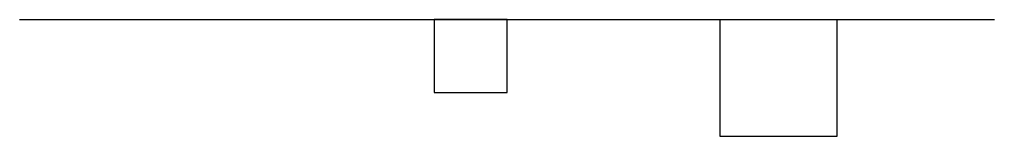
# Model space of a CAD drawing. Header units: millimetres. Extents: x -41.6 to 25.2, y -8 to 0.
import ezdxf

# ---------------------------------------------------------------- set-up
doc = ezdxf.new("R2010")
doc.units = ezdxf.units.MM
doc.layers.get('0').update_dxf_attribs({"linetype": 'CONTINUOUS'})

msp = doc.modelspace()

# ---------------------------------------------------------------- linework, layer by layer
msp.add_line((-41.64, -0.018), (25.184, -0.018))
for points in [[(-8.228, -0.018), (-13.228, -0.018), (-13.228, -5.018), (-8.228, -5.018)], [(6.372, -0.018), (14.372, -0.018), (14.372, -8.018), (6.372, -8.018)]]:
    msp.add_lwpolyline(points, close=True)

doc.saveas('drawing.dxf')
